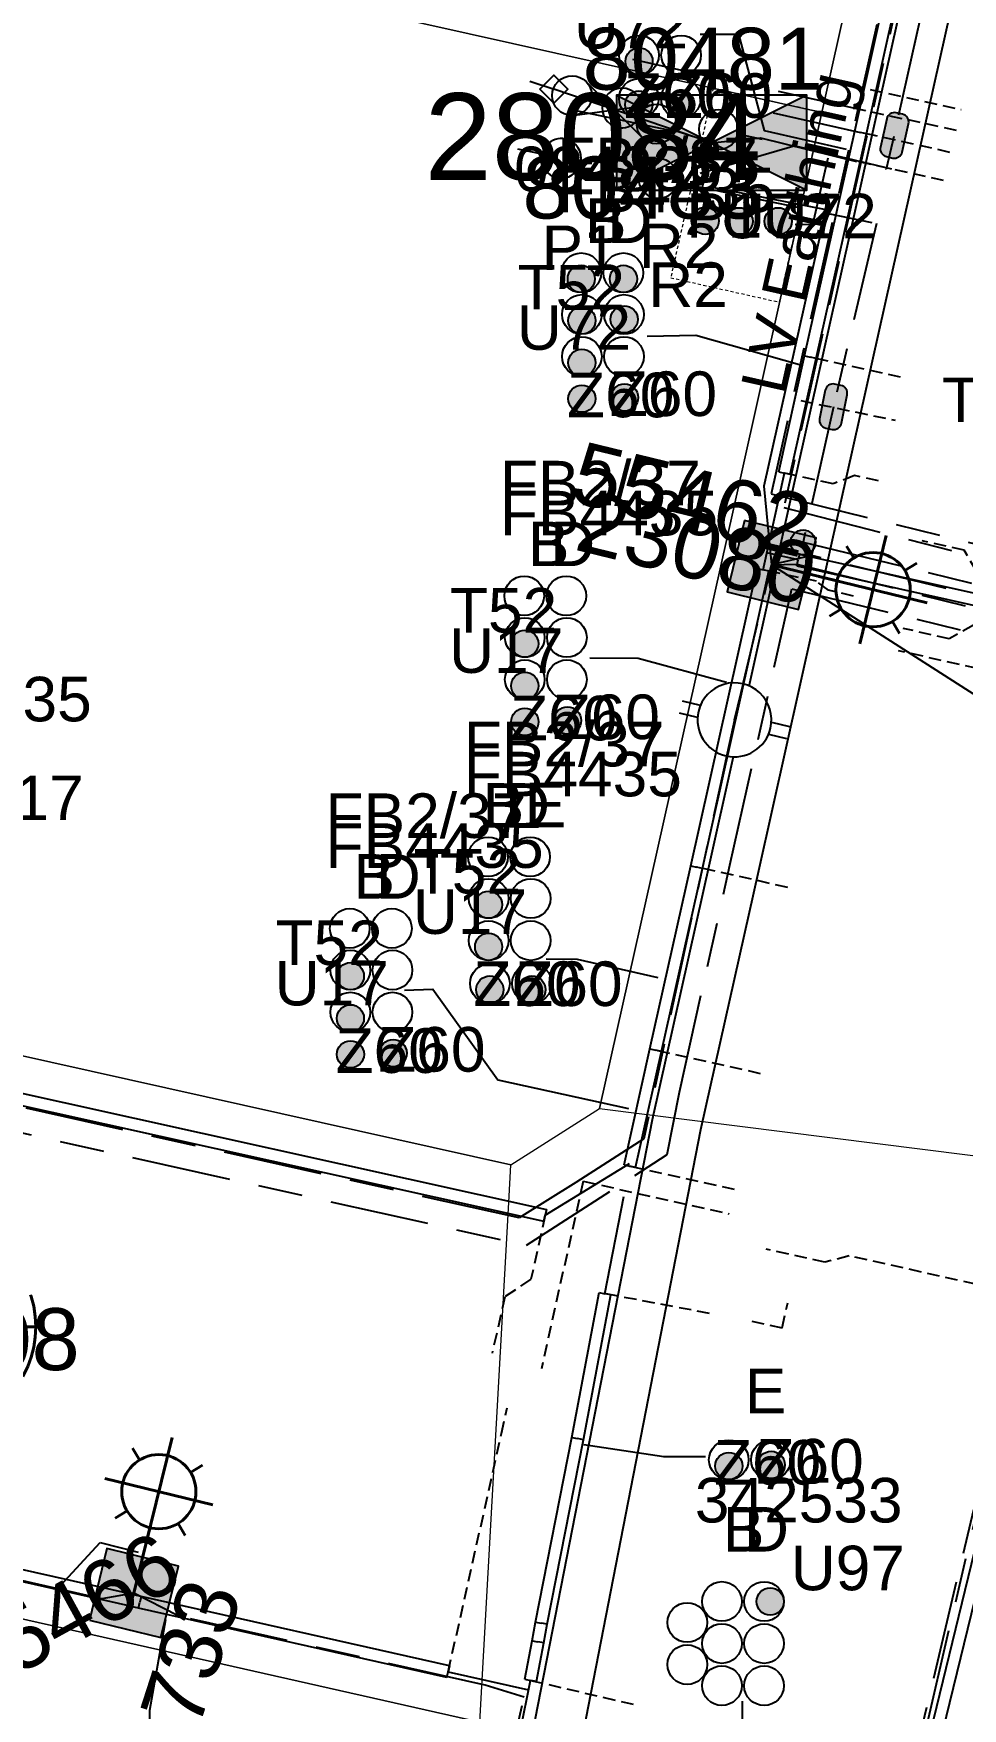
# Model space of a CAD drawing. Header units: metres. Extents: x 311347 to 316656, y 6252667 to 6255486.
# Drawn here: x 314176.6 to 314214.1, y 6254445.9 to 6254513.5 of the extents above; entities that cross this region are included whole.
import ezdxf
from ezdxf.enums import TextEntityAlignment as Align

# ---------------------------------------------------------------- set-up
doc = ezdxf.new("R2010")
doc.units = ezdxf.units.M
for name, pattern in [('Cable Exist UG', [8.2, 4, -1.2, 1.8, -1.2]), ('Dash', [5, 3, -2]), ('DASHED', [0.75, 0.5, -0.25]), ('HIDDEN', [0.375, 0.25, -0.125]), ('HIDDEN2', [0.1875, 0.125, -0.0625])]:
    doc.linetypes.add(name, pattern=pattern)
doc.layers.get('0').update_dxf_attribs({"color": 6})
for name, color, linetype in [('_User_HV_Exist', 7, 'Continuous'), ('Duct_SP_EXT', 7, 'Continuous'), ('Equip_HV_EXT', 7, 'Continuous'), ('Equip_LV_EXT', 7, 'Continuous'), ('Equip_SL_EXT', 7, 'Continuous'), ('Equip_SP_SL_EXT', 7, 'Continuous'), ('Mains_HV_EXT', 7, 'Continuous'), ('Mains_LV_EXT', 7, 'Continuous'), ('Mains_SL_EXT', 7, 'Continuous'), ('Services_SP_EXT', 7, 'Continuous'), ('Sub_SP_EXT', 7, 'Continuous'), ('SupportsUG_SP_LV_SL_EXT', 7, 'Continuous'), ('Trench_SP_EXT', 7, 'Continuous')]:
    doc.layers.add(name, color=color, linetype=linetype)
for name, color, linetype, lineweight in [('Cadastre Buildings_SP_EXT', 9, 'Continuous', 5), ('Cadastre Land Parcels_SP_EXT', 9, 'Continuous', 5), ('Cadastre Other Property_SP_EXT', 9, 'HIDDEN', 5), ('Cadastre Roads_SP_EXT', 7, 'Continuous', 5)]:
    doc.layers.add(name, color=color, linetype=linetype, lineweight=lineweight)
doc.layers.add('UNKNOWN_FEATURES', color=1, linetype='DASHED', plot=False)
doc.styles.add('COLUMN_LABEL', font='arial.ttf')
doc.styles.add('iecARIAL', font='arial.ttf', dxfattribs={"height": 2})
doc.styles.add('IESYMBOL1', font='isocp.shx')
doc.styles.add('POLE_LABEL', font='arial.ttf')
doc.styles.add('SLCP_LABEL', font='arial.ttf', dxfattribs={"height": 3.5})
doc.styles.get("Standard").update_dxf_attribs({"font": 'arial.ttf'})
doc.styles.add('SWITCH_LABEL', font='arial.ttf', dxfattribs={"height": 2.5})
doc.linetypes.add('Cable E UG', pattern='A,6,-0.5,["E",Standard,S=1.7,R=0,X=0.5,Y=-1],-2.9', length=9.4)
doc.linetypes.add('Cable P UG', pattern='A,6,-0.5,["P",Standard,S=1.7,R=0,X=0.5,Y=-1],-2.9', length=9.4)

# ---------------------------------------------------------------- blocks, each defined once
blk = doc.blocks.new('SUB_PADMOUNT_EXT')
for points in [[(0, 0), (-3.84, 1.92), (-3.84, -1.92)], [(0, 0), (3.84, 1.92), (3.84, -1.92)]]:
    blk.add_hatch(color=256).paths.add_polyline_path(points)
for p, q in [((3.84, 1.92), (-3.84, -1.92)), ((-3.84, 1.92), (3.84, -1.92))]:
    blk.add_line(p, q)
blk.add_lwpolyline([(-3.84, -1.92), (3.84, -1.92), (3.84, 1.92), (-3.84, 1.92)], close=True)
for tag, height, flags, p in [('ASSET_NUM', 3.5, 8, (2, 2)), ('STREET_CODE', 0.2, 9, (1.5, 0)), ('OPERATING_VOLTAGE', 0.2, 9, (1.5, -0.6)), ('CONSTRUCTED_VOLTAGE', 0.2, 9, (1.5, -0.2)), ('NO_PHASES', 0.2, 9, (1.5, -0.4)), ('ORIENTATION', 0.2, 9, (1.5, -0.8)), ('OWNED_BY', 0.2, 9, (1.5, -1)), ('OPERATED_BY', 0.2, 9, (1.5, -1.2)), ('MAINTAINED_BY', 0.2, 9, (1.5, -1.4)), ('SECONDARY_VOLTAGE', 0.2, 9, (1.5, -1.6)), ('STATE', 0.2, 9, (1.5, -1.8)), ('PARENT', 0.2, 9, (1.5, -2)), ('SUBSTATION_TYPE', 0.2, 9, (1.5, -2.2)), ('USAGE', 0.2, 9, (1.5, -2.4)), ('LEGEND', 0.2, 9, (1.5, -2.6)), ('LOCATION', 0.2, 9, (1.5, -2.8)), ('STREETNAME', 0.2, 9, (1.5, -3)), ('SUBURB', 0.2, 9, (1.5, -3.2)), ('NOTES', 0.2, 9, (1.5, -3.4)), ('Z', 0.2, 1, (1.5, -3.6))]:
    blk.add_attdef(tag, text='', height=height, dxfattribs=dict(flags=flags)).set_placement(p, align=Align.MIDDLE_LEFT)
blk = doc.blocks.new('COLUMN_EXT')
blk.add_hatch(color=256).paths.add_polyline_path([(-1.485, 1.485), (-1.485, -1.485), (1.485, -1.485), (1.485, 1.485)])
blk.add_lwpolyline([(-1.485, -1.485), (1.485, -1.485), (1.485, 1.485), (-1.485, 1.485)], close=True)
for tag, height, style, flags, p in [('ASSET_NUM', 2.5, 'COLUMN_LABEL', 8, (2, 2)), ('STRUCTURE_PLANT_NUMBER', 0.2, 'POLE_LABEL', 9, (1.813, 0.031)), ('STREET_CODE', 0.2, 'COLUMN_LABEL', 9, (1.813, -0.2))]:
    blk.add_attdef(tag, text='', height=height, dxfattribs=dict(style=style, flags=flags)).set_placement(p, align=Align.MIDDLE_LEFT)
at = {"flags": 9}
for tag, p in [('OWNED_BY', (1.813, -0.6)), ('COLUMN_TYPE', (1.813, -0.4)), ('STATE', (1.813, -0.8)), ('USAGE', (1.813, -1)), ('LEGEND', (1.813, -1.2)), ('LOCATION', (1.813, -1.4)), ('STREETNAME', (1.813, -1.6)), ('SUBURB', (1.813, -1.8)), ('NOTES', (1.813, -2))]:
    blk.add_attdef(tag, text='', height=0.2, dxfattribs=at).set_placement(p, align=Align.MIDDLE_LEFT)
at = {"flags": 1}
blk.add_attdef('Z', (1.813, -2.351), '', height=0.2, dxfattribs=at)
blk = doc.blocks.new('DUCT_EXT')
blk.add_circle((0, 0.8), 0.8)
at = {"flags": 1}
blk.add_attdef('Z', (0, 0), '', height=0.2, dxfattribs=at)
at = {"flags": 9}
for tag, p in [('DUCT_CODE', (0, 0)), ('XSECT_TYPE', (0, -0.2)), ('STATE', (0, -0.6)), ('FB_REFERENCE', (0, -0.4)), ('NOTES', (0, -0.8))]:
    blk.add_attdef(tag, text='', height=0.2, dxfattribs=at).set_placement(p, align=Align.MIDDLE_LEFT)
blk = doc.blocks.new('SL_LANTERN_EXT')
at = {"lineweight": 40}
for p, q in [((0, 1.968), (0, 6.468)), ((-1.459, 5.676), (-1.061, 5.278)), ((1.458, 5.676), (1.06, 5.278)), ((-2.25, 4.218), (2.25, 4.218)), ((-1.459, 2.759), (-1.061, 3.157)), ((0, 0), (0, 2.721)), ((1.458, 2.759), (1.06, 3.157))]:
    blk.add_line(p, q, dxfattribs=at)
blk.add_circle((0, 4.218), 1.5, dxfattribs=at)
at = {"style": 'iecARIAL', "flags": 8}
blk.add_attdef('ASSET_NUM', (1.5, 1.5), '', height=2.5, dxfattribs=at)
for tag, p, height, flags in [('CONSTRUCTED_VOLTAGE', (0.981, -0.653), 0.2, 9), ('CONTROL_TYPE', (0.981, -0.853), 0.2, 9), ('LANTERN_PURPOSE', (0.981, -1.053), 0.2, 9), ('LANTERN_TYPE', (0.981, -1.253), 0.2, 9), ('NO_PHASES', (0.981, -1.453), 0.2, 9), ('LNUMBER', (2.181, -3.253), 2.5, 8), ('OPERATING_VOLTAGE', (0.981, -1.653), 0.2, 9), ('ORIENTATION', (0.981, -1.853), 0.2, 9), ('OWNED_BY', (0.981, -2.053), 0.2, 9), ('STATE', (0.981, -2.253), 0.2, 9), ('CEXIST', (0.981, -2.653), 0.2, 9), ('CNEW', (0.981, -2.853), 0.2, 9), ('USAGE', (0.981, -2.453), 0.2, 9), ('CNUMBER', (0.981, -3.053), 0.2, 9), ('CREMOVE', (0.981, -3.253), 0.2, 9), ('CREPLACE', (0.981, -3.453), 0.2, 9), ('LKINGHEIGHT', (0.981, -3.653), 0.2, 9), ('LBRACKET', (0.981, -3.853), 0.2, 9), ('LBRACKETVOCAB', (0.981, -4.053), 0.2, 9), ('LCATEGORY', (0.981, -4.253), 0.2, 9), ('LCHARGE1', (0.981, -4.453), 0.2, 9), ('LCHARGE1PERCENT', (0.981, -4.653), 0.2, 9), ('LCHARGE2', (0.981, -4.853), 0.2, 9), ('LCHARGE2PERCENT', (0.981, -5.053), 0.2, 9), ('LCHARGE3', (0.981, -5.253), 0.2, 9), ('LCHARGE3PERCENT', (0.981, -5.453), 0.2, 9), ('LEXIST', (0.981, -5.653), 0.2, 9), ('LLAMP', (0.981, -5.853), 0.2, 9), ('LLAMPVOCAB', (0.981, -6.053), 0.2, 9), ('LMAST', (0.981, -6.253), 0.2, 9), ('LMASTVOCAB', (0.981, -6.453), 0.2, 9), ('LNEW', (0.981, -6.653), 0.2, 9), ('LANTNUMBER', (0.981, -6.853), 0.2, 9), ('LOUTREACH', (0.981, -7.253), 0.2, 9), ('LOUTREACHVOCAB', (0.981, -7.453), 0.2, 9), ('LRATECODE', (0.981, -7.653), 0.2, 9), ('LREMOVE', (0.981, -7.853), 0.2, 9), ('LREPLACE', (0.981, -8.053), 0.2, 9), ('LTYPE', (0.981, -8.253), 0.2, 9), ('LTYPEVOCAB', (0.981, -8.453), 0.2, 9), ('LEGEND', (0.981, -8.653), 0.2, 9), ('LOCATION', (0.981, -8.853), 0.2, 9), ('STREETNAME', (0.981, -9.253), 0.2, 9), ('SUBURB', (0.981, -9.453), 0.2, 1), ('NOTES', (0.981, -9.053), 0.2, 9)]:
    blk.add_attdef(tag, p, '', height=height, dxfattribs=dict(flags=flags))
blk = doc.blocks.new('CCP_EXT')
at = {"flags": 9}
for tag, p in [('USAGE', (0, -1.2)), ('LEGEND', (0, -1.4)), ('STATE', (0, -1.8)), ('LIFE_SUPPORT', (0, -1.6)), ('NOTES', (0, -2))]:
    blk.add_attdef(tag, text='', height=0.2, dxfattribs=at).set_placement(p, align=Align.MIDDLE_LEFT)
blk.add_wipeout([(0, 0.566), (0.566, 0), (0, -0.566), (-0.566, 0)])
blk.add_lwpolyline([(-0.566, 0), (0, 0.566), (0.566, 0), (0, -0.566), (-0.566, 0)])
at = {"flags": 1}
blk.add_attdef('Z', (0, 0), '', height=0.2, dxfattribs=at)
at = {"flags": 9}
for tag, p in [('CCP_TYPE', (0, 0)), ('OPERATING_VOLTAGE', (0, -0.6)), ('CONSTRUCTED_VOLTAGE', (0, -0.2)), ('NO_PHASES', (0, -0.4)), ('ORIENTATION', (0, -0.8)), ('OWNED_BY', (0, -1))]:
    blk.add_attdef(tag, text='', height=0.2, dxfattribs=at).set_placement(p, align=Align.MIDDLE_LEFT)
blk = doc.blocks.new('HV_STJ_EXT')
h = blk.add_hatch(color=256)
edge = h.paths.add_edge_path()
edge.add_ellipse((-0.586, 0.131), major_axis=(0.226, 0.226), ratio=1, start_angle=44.99996, end_angle=135)
edge.add_line((-0.906, 0.131), (-0.906, -0.131))
edge.add_ellipse((-0.586, -0.131), major_axis=(0.226, 0.226), ratio=1, start_angle=134.99996, end_angle=225)
edge.add_line((-0.586, -0.451), (0.586, -0.451))
edge.add_ellipse((0.586, -0.131), major_axis=(-0.226, 0.226), ratio=1, start_angle=134.99996, end_angle=225)
edge.add_line((0.906, -0.131), (0.906, 0.131))
edge.add_ellipse((0.586, 0.131), major_axis=(-0.226, 0.226), ratio=1, start_angle=224.99996, end_angle=315)
edge.add_line((0.586, 0.451), (-0.586, 0.451))
blk.add_lwpolyline([(-0.906, 0.131), (-0.906, -0.131, 0.414214), (-0.586, -0.451), (0.586, -0.451, 0.414214), (0.906, -0.131), (0.906, 0.131, 0.414214), (0.586, 0.451), (-0.586, 0.451, 0.414214)], format="xyb", close=True)
for tag, flags, p in [('ORIENTATION', 9, (1.5, 0)), ('USAGE', 9, (1.5, -0.2)), ('LEGEND', 9, (1.5, -0.4)), ('NOTES', 9, (1.5, -0.6)), ('Z', 1, (1.5, -0.8))]:
    blk.add_attdef(tag, text='', height=0.2, dxfattribs=dict(flags=flags)).set_placement(p, align=Align.MIDDLE_LEFT)
blk = doc.blocks.new('LV_UG_LINKS_OPEN_EXT')
for p, q in [((-0.249, 1.473), (-0.249, 2.22)), ((0.249, 1.473), (0.249, 2.22)), ((-0.249, -1.473), (-0.249, -2.22)), ((0.249, -1.473), (0.249, -2.22))]:
    blk.add_line(p, q)
at = {"flags": 9}
for tag, p in [('ACTUAL_STATUS', (0, 0)), ('OPERATING_VOLTAGE', (0, -0.6)), ('CONSTRUCTED_VOLTAGE', (0, -0.2)), ('NO_PHASES', (0, -0.4)), ('ORIENTATION', (0, -0.8)), ('STATE', (0, -1)), ('SWITCH_TYPE', (0, -1.2)), ('USAGE', (0, -1.4)), ('NOTES', (0, -1.6))]:
    blk.add_attdef(tag, text='', height=0.2, dxfattribs=at).set_placement(p, align=Align.MIDDLE_LEFT)
at = {"flags": 1}
blk.add_attdef('Z', (0, 0), '', height=0.2, dxfattribs=at)
blk.add_wipeout([(-0.249, 1.473), (-0.432, 1.43), (-0.608, 1.365), (-0.774, 1.278), (-0.928, 1.171), (-1.067, 1.045), (-1.19, 0.903), (-1.294, 0.747), (-1.377, 0.579), (-1.439, 0.402), (-1.478, 0.218), (-1.494, 0.031), (-1.486, -0.156), (-1.455, -0.341), (-1.4, -0.521), (-1.324, -0.692), (-1.227, -0.853), (-1.11, -1), (-0.976, -1.131), (-0.827, -1.244), (-0.664, -1.338), (-0.491, -1.411), (-0.311, -1.461), (-0.125, -1.489), (0.062, -1.493), (0.249, -1.473), (0.432, -1.43), (0.608, -1.365), (0.774, -1.278), (0.928, -1.171), (1.067, -1.045), (1.19, -0.903), (1.294, -0.747), (1.377, -0.579), (1.439, -0.402), (1.478, -0.218), (1.494, -0.031), (1.486, 0.156), (1.455, 0.341), (1.4, 0.521), (1.324, 0.692), (1.227, 0.853), (1.11, 1), (0.976, 1.131), (0.827, 1.244), (0.664, 1.338), (0.491, 1.411), (0.311, 1.461), (0.125, 1.489), (-0.062, 1.493)])
blk.add_lwpolyline([(0, -1.494, 1), (0, 1.494, 1)], format="xyb", close=True)
blk = doc.blocks.new('LV_UG_DFUSE_CLOSED_EXT')
for points in [[(5.04, 0.726), (2.156, -0.717)], [(5.049, -0.707), (2.156, 0.717)], [(1, 0), (0, 0)], [(6.2, 0.013), (7.2, 0.013)]]:
    blk.add_lwpolyline(points)
for centre in [(1.8, 0), (5.4, 0.011)]:
    blk.add_circle(centre, 0.8)
at = {"flags": 9}
for tag, p in [('ACTUAL_STATUS', (0, 0)), ('OPERATING_VOLTAGE', (0, -0.6)), ('CONSTRUCTED_VOLTAGE', (0, -0.2)), ('NO_PHASES', (0, -0.4)), ('ORIENTATION', (0, -0.8)), ('STATE', (0, -1)), ('SWITCH_TYPE', (0, -1.2)), ('USAGE', (0, -1.4)), ('NOTES', (0, -1.6))]:
    blk.add_attdef(tag, text='', height=0.2, dxfattribs=at).set_placement(p, align=Align.MIDDLE_LEFT)
at = {"flags": 1}
blk.add_attdef('Z', (0, 0), '', height=0.2, dxfattribs=at)
blk = doc.blocks.new('SWG_HOLEC_SU_EXT')
blk.add_line((1.8, -2), (5.8, -2))
for points in [[(1.8, -0.8, 1), (1.8, 0.8, 1)], [(5.8, -0.8, 1), (5.8, 0.8, 1)]]:
    blk.add_lwpolyline(points, format="xyb", close=True)
for points in [[(1, 0), (0, 0)], [(6.6, 0), (7.6, 0)]]:
    blk.add_lwpolyline(points)
at = {"style": 'SWITCH_LABEL', "flags": 8}
blk.add_attdef('ASSET_NUM', text='', height=2.5, rotation=179.95437, dxfattribs=at).set_placement((-2.4, 0), align=Align.MIDDLE_LEFT)
at = {"flags": 1}
blk.add_attdef('Z', (0, 0), '', height=0.2, dxfattribs=at)
at = {"flags": 9}
for tag, p in [('ACTUAL_STATUS', (0, -0.4)), ('CONSTRUCTED_VOLTAGE', (0, -0.6)), ('OPERATING_VOLTAGE', (0, -1)), ('ORIENTATION', (0, -1.2)), ('OWNED_BY', (0, -1.4)), ('NO_PHASES', (0, -0.8)), ('STATE', (0, -1.8)), ('SWITCH_TYPE', (0, -2)), ('PARENT', (0, -1.6)), ('STREETNAME', (0, -2.6)), ('SUBURB', (0, -2.8)), ('USAGE', (0, -2.2)), ('LOCATION', (0, -2.4)), ('NOTES', (0, -3))]:
    blk.add_attdef(tag, text='', height=0.2, dxfattribs=at).set_placement(p, align=Align.MIDDLE_LEFT)
at = {"style": 'SWITCH_LABEL', "flags": 9}
blk.add_attdef('STREET_CODE', text='', height=0.2, dxfattribs=at).set_placement((0, -0.2), align=Align.MIDDLE_LEFT)
blk = doc.blocks.new('CABLE_LARGE_EXT')
h = blk.add_hatch(color=256)
edge = h.paths.add_edge_path()
edge.add_arc((0, 0.55), 0.55, 0, 360)
blk.add_circle((0, 0.55), 0.55)
at = {"flags": 1}
blk.add_attdef('Z', (0, 0), '', height=0.2, dxfattribs=at)
at = {"flags": 9}
for tag, p in [('COND_CODE', (0, 0)), ('XSECT_SIZE', (0, -0.6)), ('STATE', (0, -0.4)), ('FB_REFERENCE', (0, -0.2)), ('NOTES', (0, -0.8))]:
    blk.add_attdef(tag, text='', height=0.2, dxfattribs=at).set_placement(p, align=Align.MIDDLE_LEFT)
blk = doc.blocks.new('SLCP_ZELL_EXT')
blk.add_wipeout([(-0.236, 7.5), (-0.706, 7.47), (-1.174, 7.411), (-1.637, 7.323), (-2.093, 7.206), (-2.542, 7.06), (-2.98, 6.887), (-3.407, 6.686), (-3.82, 6.459), (-4.218, 6.206), (-4.599, 5.929), (-4.962, 5.629), (-5.306, 5.306), (-5.629, 4.962), (-5.929, 4.599), (-6.206, 4.218), (-6.459, 3.82), (-6.686, 3.407), (-6.887, 2.98), (-7.06, 2.542), (-7.206, 2.093), (-7.323, 1.637), (-7.411, 1.174), (-7.47, 0.706), (-7.5, 0.236), (-7.5, -0.236), (-7.47, -0.706), (-7.411, -1.174), (-7.323, -1.637), (-7.206, -2.093), (-7.06, -2.542), (-6.887, -2.98), (-6.686, -3.407), (-6.459, -3.82), (-6.206, -4.218), (-5.929, -4.599), (-5.629, -4.962), (-5.306, -5.306), (-4.962, -5.629), (-4.599, -5.929), (-4.218, -6.206), (-3.82, -6.459), (-3.407, -6.686), (-2.98, -6.887), (-2.542, -7.06), (-2.093, -7.206), (-1.637, -7.323), (-1.174, -7.411), (-0.706, -7.47), (-0.236, -7.5), (0.236, -7.5), (0.706, -7.47), (1.174, -7.411), (1.637, -7.323), (2.093, -7.206), (2.542, -7.06), (2.98, -6.887), (3.407, -6.686), (3.82, -6.459), (4.218, -6.206), (4.599, -5.929), (4.962, -5.629), (5.306, -5.306), (5.629, -4.962), (5.929, -4.599), (6.206, -4.218), (6.459, -3.82), (6.686, -3.407), (6.887, -2.98), (7.06, -2.542), (7.206, -2.093), (7.323, -1.637), (7.411, -1.174), (7.47, -0.706), (7.5, -0.236), (7.5, 0.236), (7.47, 0.706), (7.411, 1.174), (7.323, 1.637), (7.206, 2.093), (7.06, 2.542), (6.887, 2.98), (6.686, 3.407), (6.459, 3.82), (6.206, 4.218), (5.929, 4.599), (5.629, 4.962), (5.306, 5.306), (4.962, 5.629), (4.599, 5.929), (4.218, 6.206), (3.82, 6.459), (3.407, 6.686), (2.98, 6.887), (2.542, 7.06), (2.093, 7.206), (1.637, 7.323), (1.174, 7.411), (0.706, 7.47), (0.236, 7.5)])
at = {"linetype": 'Dash', "lineweight": 40, "ltscale": 0.7}
for p, q in [((0, 4.109), (0, -4.109)), ((-4.109, 0), (4.109, 0))]:
    blk.add_line(p, q, dxfattribs=at)
blk.add_circle((0, 0), 4.109, dxfattribs=at)
at = {"lineweight": 40, "style": 'IESYMBOL1'}
for s, p in [('P', (-1.604, 0)), ('Z', (1.702, 0)), ('60', (-1.612, -3.312))]:
    blk.add_text(s, height=2, dxfattribs=at).set_placement(p, align=Align.BOTTOM_CENTER)
at = {"style": 'SLCP_LABEL'}
for tag, height, flags, p in [('ASSET_NUM', 2.5, 8, (2, 2)), ('STREET_CODE', 0.2, 9, (0, -0.2))]:
    blk.add_attdef(tag, text='', height=height, dxfattribs=dict(at, flags=flags)).set_placement(p, align=Align.MIDDLE_LEFT)
at = {"flags": 1}
blk.add_attdef('Z', (0, 0), '', height=0.2, dxfattribs=at)
at = {"flags": 9}
for tag, p in [('CONSTRUCTED_VOLTAGE', (0, -0.4)), ('CONTROL_TYPE', (0, -0.6)), ('OPERATING_VOLTAGE', (0, -1)), ('ORIENTATION', (0, -1.2)), ('OWNED_BY', (0, -1.4)), ('NO_PHASES', (0, -0.8)), ('STATE', (0, -2)), ('USAGE', (0, -1.6)), ('LOCATION', (0, -1.8)), ('NOTES', (0, -2.2))]:
    blk.add_attdef(tag, text='', height=0.2, dxfattribs=at).set_placement(p, align=Align.MIDDLE_LEFT)
blk = doc.blocks.new('CONNECTOR_NODE_EXT')
h = blk.add_hatch(color=256)
edge = h.paths.add_edge_path()
edge.add_arc((0, 0), 0.5, 0, 360)
blk.add_circle((0, 0), 0.5)
at = {"flags": 1}
blk.add_attdef('Z', (0, 0), '', height=0.2, dxfattribs=at)
at = {"flags": 9}
for tag, p in [('CONNECTOR_TYPE', (0, 0)), ('OPERATING_VOLTAGE', (0, -0.6)), ('CONSTRUCTED_VOLTAGE', (0, -0.2)), ('NO_PHASES', (0, -0.4)), ('ORIENTATION', (0, -0.8)), ('SUBTYPE', (0, -1)), ('USAGE', (0, -1.2)), ('NOTES', (0, -1.4))]:
    blk.add_attdef(tag, text='', height=0.2, dxfattribs=at).set_placement(p, align=Align.MIDDLE_LEFT)

msp = doc.modelspace()

# ---------------------------------------------------------------- linework, layer by layer
at = {"layer": 'Cadastre Land Parcels_SP_EXT', "linetype": 'Continuous'}
for points in [[(314211.714, 6254525.22), (314167.1, 6254535.18), (314163.778, 6254520.311), (314208.393, 6254510.346), (314211.714, 6254525.22)], [(314187.929, 6254415.995), (314191.213, 6254430.848), (314194.58, 6254445.342), (314149.887, 6254455.414), (314146.548, 6254440.54), (314143.224, 6254425.785), (314139.889, 6254410.908), (314184.613, 6254401.092), (314187.929, 6254415.995)]]:
    msp.add_lwpolyline(points, close=True, dxfattribs=at)
at = {"layer": 'Cadastre Other Property_SP_EXT', "linetype": 'HIDDEN2'}
msp.add_lwpolyline([(314208.393, 6254510.346), (314204.008, 6254511.323), (314202.287, 6254503.674), (314206.678, 6254502.686), (314208.393, 6254510.346)], close=True, dxfattribs=at)
at = {"layer": 'Cadastre Roads_SP_EXT', "linetype": 'Continuous'}
for points in [[(314223.558, 6254473.547), (314226.227, 6254485.714), (314233.312, 6254517.348), (314240.21, 6254548.495), (314237.601, 6254548.944), (314228.32, 6254551.848), (314218.353, 6254554.966), (314215.035, 6254540.093), (314211.714, 6254525.22), (314208.393, 6254510.346), (314205.072, 6254495.472), (314201.752, 6254480.598), (314199.41, 6254470.117), (314223.683, 6254467.063), (314223.558, 6254473.547)], [(314138.944, 6254479.015), (314124.071, 6254482.338), (314094.327, 6254488.99), (314064.539, 6254495.088), (314049.669, 6254498.431), (314019.932, 6254505.112), (313995.053, 6254511.087), (313991.06, 6254491.049), (314001.726, 6254488.654), (314016.431, 6254485.368), (314031.518, 6254481.954), (314046.303, 6254478.635), (314060.806, 6254475.387), (314075.616, 6254472.077), (314090.895, 6254468.647), (314105.468, 6254465.375), (314120.396, 6254462.006), (314149.887, 6254455.414), (314194.58, 6254445.342), (314195.745, 6254466.323), (314195.829, 6254467.842), (314154.144, 6254477.144), (314153.817, 6254475.681), (314138.944, 6254479.015)]]:
    msp.add_lwpolyline(points, close=True, dxfattribs=at)
at = {"layer": 'Duct_SP_EXT'}
for p, q in [((314209.721, 6254509.594), (314212.946, 6254524.037)), ((314210.19, 6254509.49), (314213.414, 6254523.933)), ((314207.695, 6254500.518), (314209.721, 6254509.594)), ((314208.163, 6254500.413), (314210.19, 6254509.49)), ((314209.721, 6254509.594), (314209.955, 6254509.542)), ((314209.721, 6254509.594), (314209.955, 6254509.542)), ((314210.19, 6254509.49), (314209.955, 6254509.542)), ((314210.19, 6254509.49), (314209.955, 6254509.542)), ((314206.649, 6254495.833), (314207.695, 6254500.518)), ((314207.117, 6254495.729), (314208.163, 6254500.413)), ((314207.695, 6254500.518), (314207.929, 6254500.466)), ((314207.695, 6254500.518), (314207.929, 6254500.466)), ((314208.163, 6254500.413), (314207.929, 6254500.466)), ((314208.163, 6254500.413), (314207.929, 6254500.466)), ((314206.649, 6254495.833), (314206.883, 6254495.781)), ((314207.117, 6254495.729), (314206.883, 6254495.781)), ((314207.38, 6254492.043), (314207.433, 6254492.277)), ((314207.485, 6254492.511), (314207.433, 6254492.277)), ((314207.485, 6254492.511), (314221.855, 6254489.3)), ((314205.78, 6254491.929), (314206.014, 6254491.877)), ((314206.249, 6254491.824), (314206.014, 6254491.877)), ((314207.38, 6254492.043), (314221.751, 6254488.831)), ((314201.449, 6254472.524), (314203.098, 6254479.925)), ((314201.917, 6254472.42), (314203.566, 6254479.82)), ((314203.098, 6254479.925), (314203.332, 6254479.873)), ((314203.098, 6254479.925), (314203.332, 6254479.873)), ((314203.566, 6254479.82), (314203.332, 6254479.873)), ((314203.566, 6254479.82), (314203.332, 6254479.873)), ((314156.141, 6254474.665), (314197.166, 6254465.573)), ((314156.244, 6254475.134), (314197.27, 6254466.042)), ((314200.402, 6254467.84), (314201.449, 6254472.524)), ((314200.87, 6254467.735), (314201.917, 6254472.419)), ((314201.449, 6254472.524), (314201.683, 6254472.472)), ((314201.449, 6254472.524), (314201.683, 6254472.472)), ((314201.917, 6254472.419), (314201.683, 6254472.472)), ((314201.917, 6254472.42), (314201.683, 6254472.472)), ((314200.402, 6254467.84), (314200.636, 6254467.787)), ((314200.87, 6254467.735), (314200.636, 6254467.787)), ((314197.166, 6254465.573), (314197.218, 6254465.807)), ((314197.27, 6254466.042), (314197.218, 6254465.807)), ((314198.294, 6254456.836), (314199.397, 6254462.686)), ((314198.765, 6254456.746), (314199.869, 6254462.597)), ((314199.397, 6254462.686), (314199.633, 6254462.641)), ((314199.869, 6254462.597), (314199.633, 6254462.641)), ((314196.829, 6254449.382), (314198.294, 6254456.836)), ((314197.3, 6254449.291), (314198.765, 6254456.746)), ((314198.294, 6254456.836), (314198.529, 6254456.791)), ((314198.765, 6254456.746), (314198.529, 6254456.791)), ((314211.987, 6254441.705), (314215.657, 6254456.775)), ((314212.453, 6254441.591), (314216.124, 6254456.662)), ((314180.4, 6254450.034), (314155.372, 6254455.675)), ((314180.506, 6254450.502), (314155.477, 6254456.143)), ((314180.4, 6254450.034), (314180.453, 6254450.268)), ((314180.506, 6254450.502), (314180.453, 6254450.268)), ((314180.493, 6254450.013), (314180.546, 6254450.248)), ((314180.493, 6254450.013), (314180.546, 6254450.247)), ((314180.598, 6254450.482), (314180.506, 6254450.502)), ((314180.598, 6254450.482), (314180.546, 6254450.247)), ((314180.598, 6254450.482), (314180.546, 6254450.248)), ((314180.906, 6254450.412), (314180.598, 6254450.482)), ((314180.906, 6254450.412), (314180.853, 6254450.178)), ((314193.355, 6254447.607), (314180.906, 6254450.412)), ((314180.493, 6254450.013), (314180.4, 6254450.034)), ((314180.8, 6254449.944), (314180.493, 6254450.013)), ((314180.8, 6254449.944), (314180.853, 6254450.178)), ((314193.25, 6254447.139), (314180.8, 6254449.944)), ((314196.686, 6254448.626), (314196.829, 6254449.382)), ((314196.829, 6254449.382), (314197.065, 6254449.337)), ((314197.3, 6254449.291), (314197.065, 6254449.337)), ((314197.158, 6254448.537), (314197.3, 6254449.291)), ((314196.392, 6254447.067), (314196.686, 6254448.626)), ((314196.686, 6254448.626), (314196.922, 6254448.582)), ((314196.863, 6254446.978), (314197.158, 6254448.537)), ((314197.158, 6254448.537), (314196.922, 6254448.582)), ((314193.355, 6254447.607), (314193.303, 6254447.373)), ((314193.25, 6254447.139), (314193.303, 6254447.373)), ((314196.392, 6254447.067), (314196.627, 6254447.022)), ((314196.863, 6254446.978), (314196.627, 6254447.022))]:
    msp.add_line(p, q, dxfattribs=at)
for points in [[(314203.482, 6254513.506), (314205.021, 6254513.506), (314206.059, 6254509.614), (314209.366, 6254508.859)], [(314207.311, 6254505.832), (314208.028, 6254505.827), (314208.65, 6254508.516)], [(314201.333, 6254501.308), (314203.299, 6254501.352), (314207.576, 6254500.148)], [(314199.018, 6254488.316), (314200.968, 6254488.314), (314204.536, 6254487.334)], [(314197.255, 6254476.162), (314198.503, 6254476.153), (314201.765, 6254475.407)], [(314191.534, 6254474.895), (314192.683, 6254474.934), (314195.309, 6254471.276), (314200.585, 6254470.12)], [(314203.686, 6254456.055), (314202.006, 6254456.055), (314198.779, 6254456.539)], [(314181.253, 6254443), (314181.253, 6254445.826), (314181.894, 6254449.477)], [(314205.174, 6254446.181), (314205.174, 6254445.037), (314204.509, 6254442.915)]]:
    msp.add_lwpolyline(points, dxfattribs=at)
at = {"layer": 'Mains_HV_EXT', "linetype": 'Cable Exist UG'}
for points in [[(314240.892, 6254653.004), (314242.745, 6254650.19), (314211.289, 6254509.359)], [(314203.939, 6254509.126), (314203.552, 6254507.314), (314210.595, 6254505.865), (314208.855, 6254498.463)], [(314203.939, 6254509.126), (314205.909, 6254509.324), (314211.007, 6254508.076), (314211.316, 6254509.392)], [(314208.855, 6254498.463), (314207.632, 6254492.987)]]:
    msp.add_lwpolyline(points, dxfattribs=at)
at = {"layer": 'Mains_HV_EXT', "linetype": 'Cable E UG'}
msp.add_lwpolyline([(314203.959, 6254507.329), (314208.545, 6254506.435), (314208.545, 6254506.435), (314206.048, 6254495.254), (314206.362, 6254492.075)], dxfattribs=at)
at = {"layer": 'Mains_LV_EXT', "linetype": 'Cable Exist UG'}
msp.add_lwpolyline([(314210.74, 6254437.154), (314222.419, 6254487.006), (314231.466, 6254484.718), (314233.413, 6254484.732)], dxfattribs=at)
at = {"layer": 'Mains_SL_EXT', "linetype": 'Cable Exist UG'}
for points in [[(314216.911, 6254539.324), (314216.033, 6254537.894), (314206.34, 6254494.949), (314221.415, 6254491.248), (314236.964, 6254494.344)], [(314236.964, 6254494.344), (314221.383, 6254489.178), (314207.981, 6254492.449), (314206.362, 6254492.075)], [(314209.122, 6254431.151), (314222.495, 6254487.547), (314236.964, 6254494.344)], [(314195.553, 6254440.7), (314195.37, 6254442.113), (314196.374, 6254446.344), (314194.792, 6254446.832), (314182.393, 6254449.626), (314180.609, 6254450.549)]]:
    msp.add_lwpolyline(points, dxfattribs=at)
at = {"layer": 'Trench_SP_EXT', "linetype": 'Cable Exist UG'}
for points in [[(314206.621, 6254511.209), (314210.152, 6254510.421)], [(314206.425, 6254510.33), (314209.955, 6254509.542)], [(314207.314, 6254508.993), (314202.998, 6254507.739)], [(314207.314, 6254508.993), (314211.197, 6254508.066)], [(314206.014, 6254491.877), (314206.883, 6254495.781)], [(314207.433, 6254492.277), (314206.166, 6254492.558)], [(314197.218, 6254465.807), (314200.662, 6254467.919)], [(314199.633, 6254462.641), (314200.636, 6254467.787)], [(314177.639, 6254450.863), (314179.241, 6254452.593), (314180.779, 6254452.208)], [(314193.303, 6254447.373), (314196.55, 6254446.641)], [(314196.205, 6254444.953), (314196.627, 6254447.022)]]:
    msp.add_lwpolyline(points, dxfattribs=at)
at = {"layer": 'UNKNOWN_FEATURES'}
for points in [[(314210.343, 6254511.276), (314214.011, 6254510.469)], [(314213.826, 6254509.614), (314210.152, 6254510.421)], [(314213.561, 6254508.736), (314209.955, 6254509.542)], [(314213.306, 6254507.595), (314209.701, 6254508.401)], [(314211.568, 6254499.652), (314207.929, 6254500.466)], [(314207.536, 6254498.708), (314211.346, 6254497.92)], [(314210.676, 6254495.468), (314209.712, 6254495.684), (314208.842, 6254495.343), (314206.883, 6254495.781)], [(314225.312, 6254489.408), (314214.65, 6254491.791), (314214.14, 6254492.671), (314212.444, 6254493.05)], [(314209.668, 6254490.807), (314208.66, 6254491.056), (314208.176, 6254491.415), (314206.014, 6254491.876)], [(314223.098, 6254487.751), (314214.518, 6254489.642), (314213.535, 6254489.086), (314211.68, 6254489.51)], [(314222.727, 6254486.092), (314211.488, 6254488.604)], [(314207.013, 6254479.05), (314203.332, 6254479.873)], [(314205.91, 6254471.527), (314201.683, 6254472.472)], [(314198.754, 6254467.183), (314197.064, 6254459.611)], [(314198.754, 6254467.183), (314204.645, 6254465.867)], [(314204.863, 6254466.843), (314200.636, 6254467.787)], [(314197.218, 6254465.807), (314196.641, 6254463.222), (314195.586, 6254462.513), (314195.078, 6254460.236)], [(314217.534, 6254462.371), (314209.49, 6254464.169), (314208.516, 6254463.913), (314206.147, 6254464.442)], [(314203.852, 6254461.844), (314199.633, 6254462.641)], [(314205.559, 6254461.53), (314206.791, 6254461.267), (314207.01, 6254462.278)], [(314193.303, 6254447.373), (314195.457, 6254457.001), (314195.688, 6254458.038)], [(314196.628, 6254447.022), (314200.901, 6254446.03)]]:
    msp.add_lwpolyline(points, dxfattribs=at)

# ---------------------------------------------------------------- block references
at = {"layer": 'Duct_SP_EXT'}
for name, p in [('DUCT_EXT', (314201.008, 6254511.861)), ('DUCT_EXT', (314202.708, 6254511.861)), ('CABLE_LARGE_EXT', (314201.008, 6254511.861)), ('DUCT_EXT', (314201.001, 6254510.115)), ('CABLE_LARGE_EXT', (314201.001, 6254510.115)), ('DUCT_EXT', (314202.701, 6254510.115)), ('CABLE_LARGE_EXT', (314202.701, 6254510.115)), ('CABLE_LARGE_EXT', (314203.679, 6254505.423)), ('CABLE_LARGE_EXT', (314205.048, 6254505.401)), ('CABLE_LARGE_EXT', (314206.625, 6254505.401)), ('DUCT_EXT', (314198.676, 6254503.074)), ('DUCT_EXT', (314200.376, 6254503.074)), ('CABLE_LARGE_EXT', (314198.676, 6254503.074)), ('CABLE_LARGE_EXT', (314200.376, 6254503.074)), ('DUCT_EXT', (314198.7, 6254501.391)), ('DUCT_EXT', (314200.4, 6254501.391)), ('CABLE_LARGE_EXT', (314198.7, 6254501.391)), ('CABLE_LARGE_EXT', (314200.406, 6254501.441)), ('DUCT_EXT', (314198.7, 6254499.691)), ('DUCT_EXT', (314200.4, 6254499.691)), ('CABLE_LARGE_EXT', (314198.7, 6254499.691)), ('CABLE_LARGE_EXT', (314198.702, 6254498.237)), ('CABLE_LARGE_EXT', (314200.426, 6254498.288)), ('DUCT_EXT', (314196.371, 6254490.026)), ('DUCT_EXT', (314198.071, 6254490.026)), ('DUCT_EXT', (314196.394, 6254488.343)), ('CABLE_LARGE_EXT', (314196.394, 6254488.343)), ('DUCT_EXT', (314198.094, 6254488.343)), ('DUCT_EXT', (314196.394, 6254486.643)), ('DUCT_EXT', (314198.094, 6254486.643)), ('CABLE_LARGE_EXT', (314196.394, 6254486.643)), ('CABLE_LARGE_EXT', (314196.396, 6254485.188)), ('CABLE_LARGE_EXT', (314198.121, 6254485.239)), ('DUCT_EXT', (314194.91, 6254479.485)), ('DUCT_EXT', (314196.61, 6254479.485)), ('DUCT_EXT', (314194.934, 6254477.802)), ('DUCT_EXT', (314196.634, 6254477.802)), ('CABLE_LARGE_EXT', (314194.934, 6254477.802)), ('DUCT_EXT', (314189.327, 6254476.596)), ('DUCT_EXT', (314191.027, 6254476.596)), ('DUCT_EXT', (314194.934, 6254476.102)), ('DUCT_EXT', (314196.634, 6254476.102)), ('CABLE_LARGE_EXT', (314194.934, 6254476.102)), ('DUCT_EXT', (314189.351, 6254474.913)), ('CABLE_LARGE_EXT', (314189.351, 6254474.913)), ('DUCT_EXT', (314191.051, 6254474.913)), ('DUCT_EXT', (314194.984, 6254474.372)), ('DUCT_EXT', (314196.684, 6254474.372)), ('CABLE_LARGE_EXT', (314194.984, 6254474.372)), ('CABLE_LARGE_EXT', (314196.684, 6254474.372)), ('DUCT_EXT', (314189.351, 6254473.213)), ('DUCT_EXT', (314191.051, 6254473.213)), ('CABLE_LARGE_EXT', (314189.351, 6254473.213)), ('CABLE_LARGE_EXT', (314189.353, 6254471.758)), ('CABLE_LARGE_EXT', (314191.077, 6254471.81)), ('DUCT_EXT', (314204.632, 6254455.131)), ('DUCT_EXT', (314206.332, 6254455.131)), ('CABLE_LARGE_EXT', (314204.632, 6254455.131)), ('CABLE_LARGE_EXT', (314206.348, 6254455.175))]:
    msp.add_blockref(name, p, dxfattribs=at)
at = {"layer": 'Duct_SP_EXT', "rotation": 89.9888245364195}
for name, p in [('DUCT_EXT', (314205.156, 6254450.211)), ('DUCT_EXT', (314206.856, 6254450.21)), ('CABLE_LARGE_EXT', (314206.856, 6254450.21)), ('DUCT_EXT', (314203.756, 6254449.361)), ('DUCT_EXT', (314205.156, 6254448.511)), ('DUCT_EXT', (314206.856, 6254448.51)), ('DUCT_EXT', (314203.756, 6254447.661)), ('DUCT_EXT', (314205.156, 6254446.811)), ('DUCT_EXT', (314206.856, 6254446.81))]:
    msp.add_blockref(name, p, dxfattribs=at)
at = {"layer": 'Equip_HV_EXT'}
for p, rotation in [((314211.323, 6254509.421), 77.35086043447326), ((314208.855, 6254498.463), 78.70232293345605)]:
    msp.add_blockref('HV_STJ_EXT', p, dxfattribs=dict(at, rotation=rotation))
msp.add_blockref('CONNECTOR_NODE_EXT', (314207.632, 6254492.987), dxfattribs=at)
at = {"layer": 'Equip_SP_SL_EXT'}
ref = msp.add_blockref('SL_LANTERN_EXT', (314206.362, 6254492.075), dxfattribs=dict(at, rotation=256.2621623783618))
ref.add_attrib('ASSET_NUM', '55462', dxfattribs={"layer": '0', "height": 2.5, "rotation": 346.29369, "style": 'iecARIAL'}).set_placement((314207.862, 6254493.575), align=Align.MIDDLE_RIGHT)
ref = msp.add_blockref('SL_LANTERN_EXT', (314180.609, 6254450.549), dxfattribs=dict(at, rotation=346.1807399935578))
ref.add_attrib('ASSET_NUM', '55466', dxfattribs={"layer": '0', "height": 2.5, "rotation": 28.72871, "style": 'iecARIAL'}).set_placement((314182.109, 6254452.049), align=Align.MIDDLE_RIGHT)
at = {"layer": 'Sub_SP_EXT'}
ref = msp.add_blockref('SUB_PADMOUNT_EXT', (314203.939, 6254509.126), dxfattribs=at)
ref.add_attrib('ASSET_NUM', '28084', dxfattribs={"layer": '0', "height": 3.5}).set_placement((314205.939, 6254509.376), align=Align.MIDDLE_RIGHT)
at = {"layer": 'SupportsUG_SP_LV_SL_EXT'}
ref = msp.add_blockref('COLUMN_EXT', (314206.362, 6254492.075), dxfattribs=dict(at, rotation=256.2621623783618))
ref.add_attrib('ASSET_NUM', '23080', dxfattribs={"layer": '0', "height": 2.5, "rotation": 346.23626, "style": 'COLUMN_LABEL'}).set_placement((314208.362, 6254492.825), align=Align.TOP_RIGHT)
ref = msp.add_blockref('COLUMN_EXT', (314180.609, 6254450.549), dxfattribs=dict(at, rotation=346.1807399935578))
ref.add_attrib('ASSET_NUM', '242733', dxfattribs={"layer": '0', "height": 2.5, "rotation": 72.12533, "style": 'COLUMN_LABEL'}).set_placement((314182.609, 6254451.299), align=Align.TOP_RIGHT)

# ---------------------------------------------------------------- texts
at = {"layer": 'Cadastre Other Property_SP_EXT'}
msp.add_text('084835', height=1.8, dxfattribs=at).set_placement((314195.961, 6254507.168))
at = {"layer": 'Duct_SP_EXT'}
for s, p in [('U72', (314198.381, 6254512.932)), ('Z60', (314200.4, 6254510.13)), ('Z60', (314202.056, 6254510.129)), ('FB2/37', (314197.698, 6254507.526)), ('FB4435', (314197.698, 6254506.317)), ('P1', (314202.913, 6254505.288)), ('U72', (314204.282, 6254505.266)), ('U72', (314205.994, 6254505.266)), ('B', (314198.826, 6254505.074)), ('D', (314199.726, 6254505.074)), ('P1', (314197.073, 6254503.982)), ('R2', (314200.999, 6254504.061)), ('T52', (314196.106, 6254502.392)), ('R2', (314201.38, 6254502.493)), ('U72', (314196.073, 6254500.762)), ('Z60', (314198.102, 6254498.037)), ('Z60', (314199.826, 6254498.088)), ('T52', (314213.234, 6254497.843)), ('FB2/37', (314195.393, 6254494.478)), ('FB4435', (314195.393, 6254493.268)), ('B', (314196.521, 6254492.026)), ('D', (314197.421, 6254492.026)), ('T52', (314193.371, 6254489.343)), ('U17', (314193.338, 6254487.713)), ('FB4435', (314170.1, 6254485.756)), ('Z60', (314195.796, 6254484.988)), ('Z60', (314197.52, 6254485.039)), ('FB2/37', (314193.932, 6254483.937)), ('FB4435', (314193.932, 6254482.727)), ('U17', (314173.969, 6254481.769)), ('FB2/37', (314188.35, 6254481.048)), ('B', (314194.695, 6254481.461)), ('D', (314195.595, 6254481.461)), ('E', (314196.389, 6254481.479)), ('FB4435', (314188.35, 6254479.839)), ('B', (314189.477, 6254478.596)), ('D', (314190.377, 6254478.596)), ('T52', (314191.911, 6254478.802)), ('U17', (314191.877, 6254477.172)), ('T52', (314186.328, 6254475.914)), ('U17', (314186.295, 6254474.283)), ('Z60', (314194.317, 6254474.26)), ('Z60', (314196.012, 6254474.26)), ('Z60', (314188.753, 6254471.558)), ('Z60', (314190.477, 6254471.61)), ('E', (314205.276, 6254457.814)), ('Z60', (314204.032, 6254454.931)), ('Z60', (314205.748, 6254454.975)), ('342533', (314203.26, 6254453.402)), ('B', (314204.395, 6254452.228)), ('D', (314205.245, 6254452.228)), ('U97', (314207.133, 6254450.664))]:
    msp.add_text(s, height=1.8, dxfattribs=at).set_placement(p)
at = {"layer": 'Mains_HV_EXT'}
msp.add_text('LV Earthing', height=1.8, rotation=77.4137, dxfattribs=at).set_placement((314206.862, 6254498.899))

# ---------------------------------------------------------------- next in the draw order: block references
at = {"layer": 'Services_SP_EXT'}
msp.add_blockref('CCP_EXT', (314197.569, 6254511.287), dxfattribs=at)

# ---------------------------------------------------------------- next in the draw order: linework, layer by layer
at = {"layer": '_User_HV_Exist', "linetype": 'Cable P UG'}
for points in [[(314167.318, 6254314.978), (314184.737, 6254391.766), (314184.737, 6254391.766), (314186.748, 6254400.653), (314190.066, 6254415.565), (314193.347, 6254430.402), (314196.709, 6254444.878), (314201.545, 6254469.681), (314201.545, 6254469.681), (314203.888, 6254480.163), (314207.208, 6254495.037), (314210.529, 6254509.912), (314213.85, 6254524.786), (314214.394, 6254527.22), (314230.46, 6254533.074), (314230.46, 6254533.074), (314238.236, 6254570.666), (314238.236, 6254570.666), (314252.041, 6254631.547), (314255.764, 6254648.088), (314277.119, 6254742.959), (314277.119, 6254742.959), (314280.094, 6254756.178), (314298.252, 6254836.848)], [(314166.53, 6254314.267), (314169.212, 6254314.286), (314186.688, 6254391.324), (314188.699, 6254400.215), (314192.018, 6254415.132), (314195.297, 6254429.96), (314198.666, 6254444.46), (314203.503, 6254469.272), (314205.84, 6254479.727), (314209.16, 6254494.601), (314212.481, 6254509.476), (314215.802, 6254524.35), (314216.134, 6254525.836), (314232.202, 6254531.691), (314240.193, 6254570.253), (314253.992, 6254631.106), (314257.715, 6254647.648), (314279.07, 6254742.52), (314282.045, 6254755.739), (314299.877, 6254834.959)]]:
    msp.add_lwpolyline(points, dxfattribs=at)
at = {"layer": 'Cadastre Buildings_SP_EXT', "linetype": 'Continuous'}
msp.add_lwpolyline([(314199.41, 6254470.117), (314201.752, 6254480.598), (314205.072, 6254495.472), (314208.393, 6254510.346), (314163.778, 6254520.311), (314160.459, 6254505.433), (314157.139, 6254490.56), (314154.144, 6254477.144), (314195.829, 6254467.842), (314199.41, 6254470.117)], close=True, dxfattribs=at)
at = {"layer": 'Services_SP_EXT'}
msp.add_lwpolyline([(314203.939, 6254509.126), (314197.569, 6254511.287)], dxfattribs=at)

# ---------------------------------------------------------------- next in the draw order: block references
at = {"layer": 'Equip_HV_EXT'}
ref = msp.add_blockref('SWG_HOLEC_SU_EXT', (314205.98, 6254509.268), dxfattribs=dict(at, rotation=167.4382256983917))
ref.add_attrib('ASSET_NUM', '80481', dxfattribs={"layer": '0', "height": 2.5, "style": 'SWITCH_LABEL'}).set_placement((314203.581, 6254510.518), align=Align.BOTTOM_CENTER)
ref = msp.add_blockref('SWG_HOLEC_SU_EXT', (314203.552, 6254507.314), dxfattribs=dict(at, rotation=168.2614287729223))
ref.add_attrib('ASSET_NUM', '80483', dxfattribs={"layer": '0', "height": 2.5, "style": 'SWITCH_LABEL'}).set_placement((314201.153, 6254508.564), align=Align.TOP_CENTER)
at = {"layer": 'Equip_LV_EXT', "rotation": 161.2640251615826}
msp.add_blockref('LV_UG_DFUSE_CLOSED_EXT', (314203.419, 6254509.303), dxfattribs=at)

# ---------------------------------------------------------------- next in the draw order: block references
at = {"layer": 'Equip_LV_EXT', "rotation": 76.7968982716096}
msp.add_blockref('LV_UG_LINKS_OPEN_EXT', (314204.862, 6254485.817), dxfattribs=at)
at = {"layer": 'Equip_SL_EXT'}
ref = msp.add_blockref('SLCP_ZELL_EXT', (314172.537, 6254461.305), dxfattribs=at)
ref.add_attrib('ASSET_NUM', '3608', dxfattribs={"layer": '0', "height": 2.5, "style": 'SLCP_LABEL'}).set_placement((314174.537, 6254462.055), align=Align.TOP_CENTER)

# ---------------------------------------------------------------- next in the draw order: linework, layer by layer
at = {"layer": 'Duct_SP_EXT'}
for p, q in [((314203.098, 6254479.925), (314205.78, 6254491.929)), ((314203.566, 6254479.82), (314206.249, 6254491.824))]:
    msp.add_line(p, q, dxfattribs=at)
at = {"layer": 'Mains_HV_EXT', "linetype": 'Cable Exist UG'}
for points in [[(314207.632, 6254492.987), (314228.956, 6254487.815), (314233.931, 6254486.52), (314233.413, 6254484.732)], [(314149.932, 6254447.095), (314150.77, 6254448.698), (314156.549, 6254473.493), (314196.468, 6254464.595), (314202.148, 6254468.265), (314202.148, 6254468.265), (314202.636, 6254470.777), (314204.68, 6254479.944), (314207.173, 6254491.115), (314207.173, 6254491.115), (314225.941, 6254486.545), (314231.572, 6254485.115), (314233.413, 6254484.732)]]:
    msp.add_lwpolyline(points, dxfattribs=at)
at = {"layer": 'Mains_LV_EXT', "linetype": 'Cable Exist UG'}
for points in [[(314215.589, 6254533.402), (314206.851, 6254494.395), (314230.596, 6254488.314), (314233.108, 6254486.504), (314233.413, 6254484.732)], [(314204.862, 6254485.817), (314206.362, 6254492.075)], [(314206.362, 6254492.075), (314207.385, 6254492.109), (314232.278, 6254485.94), (314233.413, 6254484.732)], [(314204.862, 6254485.817), (314201.201, 6254468.892), (314198.449, 6254467.138), (314196.172, 6254465.702), (314156.111, 6254474.616), (314151.748, 6254455.024), (314150.541, 6254450.136)]]:
    msp.add_lwpolyline(points, dxfattribs=at)
at = {"layer": 'Mains_SL_EXT', "linetype": 'Cable Exist UG'}
msp.add_lwpolyline([(314180.609, 6254450.549), (314179.315, 6254450.32), (314169.179, 6254452.615), (314172.537, 6254461.305)], dxfattribs=at)
at = {"layer": 'Services_SP_EXT'}
msp.add_lwpolyline([(314230.004, 6254476.945), (314206.362, 6254492.075)], dxfattribs=at)

doc.saveas('drawing.dxf')
